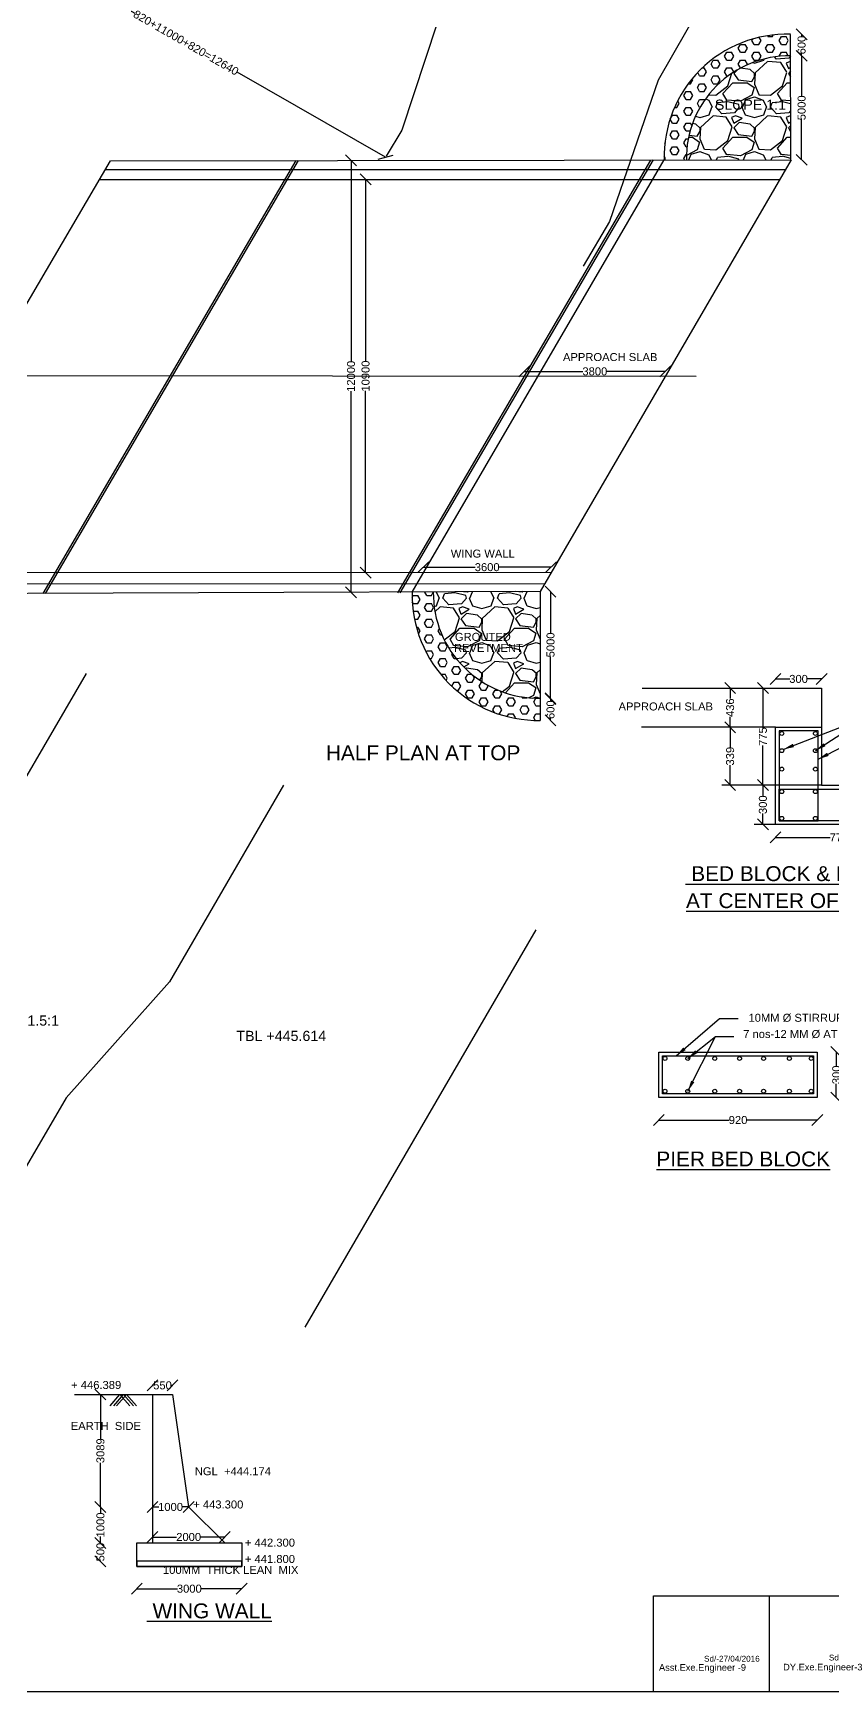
# Model space of a CAD drawing. Header units: millimetres. Extents: x 12638 to 21341, y 8244 to 15232.
# Drawn here: x 16168 to 18366, y 8244 to 12805 of the extents above; entities that cross this region are included whole.
import ezdxf

# ---------------------------------------------------------------- set-up
doc = ezdxf.new("R2010")
doc.units = ezdxf.units.MM
doc.header["$MEASUREMENT"] = 0
for name, color, linetype in [('DIMENSION', 2, 'Continuous'), ('DIMENSIONS', 7, 'Continuous'), ('DRAWING', 7, 'Continuous'), ('TEXT', 7, 'Continuous')]:
    doc.layers.add(name, color=color, linetype=linetype)
doc.styles.get("Standard").update_dxf_attribs({"font": 'arial.ttf', "height": 22})
doc.dimstyles.get("Standard").update_dxf_attribs({"dimtxt": 22, "dimasz": 30, "dimexe": 0.18, "dimexo": 0.0625, "dimgap": 0.09, "dimtad": 0, "dimdec": 0, "dimzin": 0, "dimdsep": 46, "dimtxsty": 'Standard', "dimblk": 'OBLIQUE', "dimcen": 0.09, "dimse1": 1, "dimse2": 1, "dimadec": 0, "dimazin": 0, "dimtfac": 1, "dimtdec": 0, "dimtofl": 0, "dimtmove": 0, "dimatfit": 3, "dimfxl": 1, "dimtolj": 1, "dimtzin": 0, "dimarcsym": 0})
pattern_1 = [(228.0128, (108, 150), (-1199.999735, -1350.000201), [20.1804, -1997.8632]), (184.9697, (94.5, 135), (1800.0001577, 149.998696), [34.6302, -3428.38875]), (132.5104, (60, 132), (1499.9986078, -1650.001301), [24.4182, -2417.4048]), (267.2737, (1.5, 94.5), (149.9994027, 3000.0000442), [31.5357, -3122.0337]), (292.8337, (0, 63), (-750.0014858, 1799.9994618), [30.92325, -3061.40595]), (357.2737, (12, 34.5), (-3000.0000442, 149.9994027), [31.5357, -3122.0337]), (37.6942, (43.5, 33), (-1950.0011018, -1499.9985608), [41.70435, -4128.72735]), (72.2553, (76.5, 58.5), (1050.0016144, 3299.9994347), [39.3732, -3897.94815]), (121.4296, (88.5, 96), (-1200.0012351, 1949.9992555), [31.6425, -3132.61095]), (175.2364, (72, 123), (1650.000142, -149.99873), [36.1248, -1770.11445]), (222.3974, (36, 126), (-1800.0011027, -1649.9988123), [46.7172, -4625.00625]), (138.8141, (150, 93), (-1050.000442, 899.999597), [15.94515, -1578.5766]), (171.4692, (138, 103.5), (1949.9997427, -300.0011865), [30.33555, -3003.22665]), (225, (108, 108), (-2e-14, -150.00005), [21.2131, -190.9188]), (203.1986, (97.5, 126), (749.99996, 300.000199), [11.4237, -1130.94225]), (291.8014, (87, 121.5), (-149.999987, 450.00004), [16.15545, -791.6193]), (30.9638, (93, 106.5), (449.999703, 300.000373), [26.23935, -848.40345]), (161.5651, (115.5, 120), (300.00007, -149.99976), [18.97365, -455.36805]), (16.3895, (0, 121.5), (1500.0003298, 449.9989065), [26.58, -2631.42675]), (70.3462, (25.5, 129), (-599.999287, -1650.0003203), [22.29915, -2207.6112]), (293.1986, (115.5, 150), (-300.000199, 749.99996), [22.84725, -1119.5187]), (343.6105, (124.5, 129), (-1500.0003298, 449.9989065), [26.58, -2631.42675]), (339.444, (0, 28.5), (-750.000277, 299.9994), [25.632, -1255.9686]), (294.7751, (24, 19.5), (-749.9988284, 1650.0005133), [21.4767, -2126.19645]), (66.8014, (117, 0), (300.000199, 749.99996), [22.84725, -1119.5187]), (17.354, (126, 21), (-1950.000303, -599.9991753), [25.14465, -2489.3136]), (69.444, (43.5, 0), (-299.9994, -750.000277), [12.816, -1268.7846]), (101.3099, (108, 0), (-149.999645, 600.000113), [7.6485, -757.20435]), (165.9638, (106.5, 7.5), (450.00008, -149.99971), [30.92325, -587.5425]), (186.009, (76.5, 15), (1499.9999626, 149.9998976), [28.6575, -2837.08845]), (303.6901, (93, 93), (-150.0002, 299.99993), [21.6333, -519.19935]), (353.1572, (105, 75), (2549.9999048, -300.0011997), [37.7691, -3739.13445]), (60.9454, (142.5, 70.5), (-600.000004, -1050.000058), [15.4434, -1528.9011]), (90, (150, 84), (-150, 150), [9, -141]), (120.2564, (73.5, 19.5), (599.999233, -1050.0003684), [20.8386, -2063.028]), (48.0128, (63, 37.5), (1199.999735, 1350.000201), [40.3608, -1977.6828]), (0, (90, 67.5), (150, 150), [39, -111]), (325.3048, (129, 67.5), (-1499.999139, 1050.0012914), [23.7171, -2347.9911]), (254.0546, (148.5, 54), (-149.999983, -600.000019), [21.8403, -1070.1762]), (207.646, (142.5, 33), (-2849.999371, -1500.001157), [35.55975, -3520.4211]), (175.4261, (111, 16.5), (-1950.0000837, 149.9992202), [37.61985, -3724.3611])]

# ---------------------------------------------------------------- blocks, each defined once
blk = doc.blocks.new('_Oblique')
at = {"color": 0, "linetype": 'ByBlock', "lineweight": -2}
blk.add_line((-0.5, -0.5), (0.5, 0.5), dxfattribs=at)
blk = doc.blocks.new('*D51')
at = {"layer": 'Defpoints', "color": 0}
for p in [(18249.9, 12801.4), (18249.2, 12742.2), (18280.4, 12742.2)]:
    blk.add_point(p, dxfattribs=at)
at = {"layer": 'DIMENSIONS', "color": 0, "lineweight": -2}
for p, q in [((18280.4, 12801.4), (18280.4, 12796.2)), ((18280.4, 12742.2), (18280.4, 12747.4))]:
    blk.add_line(p, q, dxfattribs=at)
at = {"layer": 'DIMENSIONS', "color": 0, "lineweight": -2, "xscale": 30, "yscale": 30, "zscale": 30}
for p, rotation in [((18280.4, 12801.4), 90), ((18280.4, 12742.2), 270)]:
    blk.add_blockref('_Oblique', p, dxfattribs=dict(at, rotation=rotation))
at = {"layer": 'DIMENSIONS', "color": 0, "insert": (18280.4, 12771.8), "char_height": 22, "attachment_point": 5, "rotation": 90}
blk.add_mtext('\\A1;600', dxfattribs=at)
blk = doc.blocks.new('*D52')
at = {"layer": 'Defpoints', "color": 0}
for p in [(18249.2, 12742.2), (18251.7, 12456.3), (18280.4, 12456.3)]:
    blk.add_point(p, dxfattribs=at)
at = {"layer": 'DIMENSIONS', "color": 0, "lineweight": -2}
for p, q in [((18280.4, 12742.2), (18280.4, 12632.2)), ((18280.4, 12456.3), (18280.4, 12566.4))]:
    blk.add_line(p, q, dxfattribs=at)
at = {"layer": 'DIMENSIONS', "color": 0, "lineweight": -2, "xscale": 30, "yscale": 30, "zscale": 30}
for p, rotation in [((18280.4, 12742.2), 90), ((18280.4, 12456.3), 270)]:
    blk.add_blockref('_Oblique', p, dxfattribs=dict(at, rotation=rotation))
at = {"layer": 'DIMENSIONS', "color": 0, "insert": (18280.4, 12599.3), "char_height": 22, "attachment_point": 5, "rotation": 90}
blk.add_mtext('\\A1;5000', dxfattribs=at)
blk = doc.blocks.new('*D53')
at = {"layer": 'Defpoints', "color": 0}
for p in [(17518, 11861.7), (17905.8, 11874.6), (17905.8, 11861.4)]:
    blk.add_point(p, dxfattribs=at)
at = {"layer": 'DIMENSIONS', "color": 0, "lineweight": -2}
for p, q in [((17518, 11874.6), (17679, 11874.6)), ((17905.8, 11874.6), (17744.8, 11874.6))]:
    blk.add_line(p, q, dxfattribs=at)
at = {"layer": 'DIMENSIONS', "color": 0, "lineweight": -2, "xscale": 30, "yscale": 30, "zscale": 30, "rotation": 180}
blk.add_blockref('_Oblique', (17518, 11874.6), dxfattribs=at)
at = {"layer": 'DIMENSIONS', "color": 0, "lineweight": -2, "xscale": 30, "yscale": 30, "zscale": 30}
blk.add_blockref('_Oblique', (17905.8, 11874.6), dxfattribs=at)
at = {"layer": 'DIMENSIONS', "color": 0, "insert": (17711.9, 11874.6), "char_height": 22, "attachment_point": 5}
blk.add_mtext('\\A1;3800', dxfattribs=at)
blk = doc.blocks.new('*D54')
at = {"layer": 'Defpoints', "color": 0}
for p in [(17043.1, 12454.8), (17041.7, 11267.4), (17047.4, 11267.4)]:
    blk.add_point(p, dxfattribs=at)
at = {"layer": 'DIMENSIONS', "color": 0, "lineweight": -2}
for p, q in [((17041.7, 12454.8), (17041.7, 11901.5)), ((17041.7, 11267.4), (17041.7, 11820.7))]:
    blk.add_line(p, q, dxfattribs=at)
at = {"layer": 'DIMENSIONS', "color": 0, "lineweight": -2, "xscale": 30, "yscale": 30, "zscale": 30}
for p, rotation in [((17041.7, 12454.8), 90), ((17041.7, 11267.4), 270)]:
    blk.add_blockref('_Oblique', p, dxfattribs=dict(at, rotation=rotation))
at = {"layer": 'DIMENSIONS', "color": 0, "insert": (17041.7, 11861.1), "char_height": 22, "attachment_point": 5, "rotation": 90}
blk.add_mtext('\\A1;12000', dxfattribs=at)
blk = doc.blocks.new('*D55')
at = {"layer": 'Defpoints', "color": 0}
for p in [(17081.7, 12402.6), (17087.5, 12402.6), (17087.6, 11321.1)]:
    blk.add_point(p, dxfattribs=at)
at = {"layer": 'DIMENSIONS', "color": 0, "lineweight": -2}
for p, q in [((17081.7, 12402.6), (17081.7, 11902.2)), ((17081.7, 11321.1), (17081.7, 11821.4))]:
    blk.add_line(p, q, dxfattribs=at)
at = {"layer": 'DIMENSIONS', "color": 0, "lineweight": -2, "xscale": 30, "yscale": 30, "zscale": 30}
for p, rotation in [((17081.7, 12402.6), 90), ((17081.7, 11321.1), 270)]:
    blk.add_blockref('_Oblique', p, dxfattribs=dict(at, rotation=rotation))
at = {"layer": 'DIMENSIONS', "color": 0, "insert": (17081.7, 11861.8), "char_height": 22, "attachment_point": 5, "rotation": 90}
blk.add_mtext('\\A1;10900', dxfattribs=at)
blk = doc.blocks.new('*D56')
at = {"layer": 'Defpoints', "color": 0}
for p in [(17240.4, 11320.9), (17591.5, 11336.3), (17591.5, 11320.6)]:
    blk.add_point(p, dxfattribs=at)
at = {"layer": 'DIMENSIONS', "color": 0, "lineweight": -2}
for p, q in [((17240.4, 11336.3), (17383, 11336.3)), ((17591.5, 11336.3), (17448.8, 11336.3))]:
    blk.add_line(p, q, dxfattribs=at)
at = {"layer": 'DIMENSIONS', "color": 0, "lineweight": -2, "xscale": 30, "yscale": 30, "zscale": 30, "rotation": 180}
blk.add_blockref('_Oblique', (17240.4, 11336.3), dxfattribs=at)
at = {"layer": 'DIMENSIONS', "color": 0, "lineweight": -2, "xscale": 30, "yscale": 30, "zscale": 30}
blk.add_blockref('_Oblique', (17591.5, 11336.3), dxfattribs=at)
at = {"layer": 'DIMENSIONS', "color": 0, "insert": (17415.9, 11336.3), "char_height": 22, "attachment_point": 5}
blk.add_mtext('\\A1;3600', dxfattribs=at)
blk = doc.blocks.new('*D57')
at = {"layer": 'Defpoints', "color": 0}
for p in [(17561.6, 11269.3), (17561.6, 10976), (17590.1, 10976)]:
    blk.add_point(p, dxfattribs=at)
at = {"layer": 'DIMENSIONS', "color": 0, "lineweight": -2}
for p, q in [((17590.1, 11269.3), (17590.1, 11155.5)), ((17590.1, 10976), (17590.1, 11089.7))]:
    blk.add_line(p, q, dxfattribs=at)
at = {"layer": 'DIMENSIONS', "color": 0, "lineweight": -2, "xscale": 30, "yscale": 30, "zscale": 30}
for p, rotation in [((17590.1, 11269.3), 90), ((17590.1, 10976), 270)]:
    blk.add_blockref('_Oblique', p, dxfattribs=dict(at, rotation=rotation))
at = {"layer": 'DIMENSIONS', "color": 0, "insert": (17590.1, 11122.6), "char_height": 22, "attachment_point": 5, "rotation": 90}
blk.add_mtext('\\A1;5000', dxfattribs=at)
blk = doc.blocks.new('*D58')
at = {"layer": 'Defpoints', "color": 0}
for p in [(17561.6, 10973.9), (17561.6, 10915.1), (17590.1, 10915.1)]:
    blk.add_point(p, dxfattribs=at)
at = {"layer": 'DIMENSIONS', "color": 0, "lineweight": -2}
for p, q in [((17590.1, 10973.9), (17590.1, 10968.9)), ((17590.1, 10915.1), (17590.1, 10920.1))]:
    blk.add_line(p, q, dxfattribs=at)
at = {"layer": 'DIMENSIONS', "color": 0, "lineweight": -2, "xscale": 30, "yscale": 30, "zscale": 30}
for p, rotation in [((17590.1, 10973.9), 90), ((17590.1, 10915.1), 270)]:
    blk.add_blockref('_Oblique', p, dxfattribs=dict(at, rotation=rotation))
at = {"layer": 'DIMENSIONS', "color": 0, "insert": (17590.1, 10944.5), "char_height": 22, "attachment_point": 5, "rotation": 90}
blk.add_mtext('\\A1;600', dxfattribs=at)
blk = doc.blocks.new('*D59')
at = {"layer": 'Defpoints', "color": 0}
for p in [(18335.4, 11029), (18208.4, 10896.1), (18335.4, 10896.1)]:
    blk.add_point(p, dxfattribs=at)
at = {"layer": 'DIMENSIONS', "color": 0, "lineweight": -2}
for p, q in [((18208.4, 11029), (18247.5, 11029)), ((18335.4, 11029), (18296.2, 11029))]:
    blk.add_line(p, q, dxfattribs=at)
at = {"layer": 'DIMENSIONS', "color": 0, "lineweight": -2, "xscale": 30, "yscale": 30, "zscale": 30, "rotation": 180}
blk.add_blockref('_Oblique', (18208.4, 11029), dxfattribs=at)
at = {"layer": 'DIMENSIONS', "color": 0, "lineweight": -2, "xscale": 30, "yscale": 30, "zscale": 30}
blk.add_blockref('_Oblique', (18335.4, 11029), dxfattribs=at)
at = {"layer": 'DIMENSIONS', "color": 0, "insert": (18271.9, 11029), "char_height": 22, "attachment_point": 5}
blk.add_mtext('\\A1;300', dxfattribs=at)
blk = doc.blocks.new('*D60')
at = {"layer": 'Defpoints', "color": 0}
for p in [(18088.6, 11004), (18083.8, 10896.1), (18088.6, 10896.1)]:
    blk.add_point(p, dxfattribs=at)
at = {"layer": 'DIMENSIONS', "color": 0, "lineweight": -2}
for p, q in [((18083.8, 11004), (18083.8, 10974.9)), ((18083.8, 10896.1), (18083.8, 10925.2))]:
    blk.add_line(p, q, dxfattribs=at)
at = {"layer": 'DIMENSIONS', "color": 0, "lineweight": -2, "xscale": 30, "yscale": 30, "zscale": 30}
for p, rotation in [((18083.8, 11004), 90), ((18083.8, 10896.1), 270)]:
    blk.add_blockref('_Oblique', p, dxfattribs=dict(at, rotation=rotation))
at = {"layer": 'DIMENSIONS', "color": 0, "insert": (18083.8, 10950), "char_height": 22, "attachment_point": 5, "rotation": 90}
blk.add_mtext('\\A1;436', dxfattribs=at)
blk = doc.blocks.new('*D61')
at = {"layer": 'Defpoints', "color": 0}
for p in [(18167.2, 11004), (18167.2, 10737.3), (18173.9, 10737.3)]:
    blk.add_point(p, dxfattribs=at)
at = {"layer": 'DIMENSIONS', "color": 0, "lineweight": -2}
for p, q in [((18173.9, 11004), (18173.9, 10895)), ((18173.9, 10737.3), (18173.9, 10846.3))]:
    blk.add_line(p, q, dxfattribs=at)
at = {"layer": 'DIMENSIONS', "color": 0, "lineweight": -2, "xscale": 30, "yscale": 30, "zscale": 30}
for p, rotation in [((18173.9, 11004), 90), ((18173.9, 10737.3), 270)]:
    blk.add_blockref('_Oblique', p, dxfattribs=dict(at, rotation=rotation))
at = {"layer": 'DIMENSIONS', "color": 0, "insert": (18173.9, 10870.6), "char_height": 22, "attachment_point": 5, "rotation": 90}
blk.add_mtext('\\A1;775', dxfattribs=at)
blk = doc.blocks.new('*D62')
at = {"layer": 'Defpoints', "color": 0}
for p in [(18083.8, 10896.1), (18083.8, 10737.3), (18083.8, 10737.3)]:
    blk.add_point(p, dxfattribs=at)
at = {"layer": 'DIMENSIONS', "color": 0, "lineweight": -2}
for p, q in [((18083.8, 10896.1), (18083.8, 10841.1)), ((18083.8, 10737.3), (18083.8, 10792.3))]:
    blk.add_line(p, q, dxfattribs=at)
at = {"layer": 'DIMENSIONS', "color": 0, "lineweight": -2, "xscale": 30, "yscale": 30, "zscale": 30}
for p, rotation in [((18083.8, 10896.1), 90), ((18083.8, 10737.3), 270)]:
    blk.add_blockref('_Oblique', p, dxfattribs=dict(at, rotation=rotation))
at = {"layer": 'DIMENSIONS', "color": 0, "insert": (18083.8, 10816.7), "char_height": 22, "attachment_point": 5, "rotation": 90}
blk.add_mtext('\\A1;339', dxfattribs=at)
blk = doc.blocks.new('*D63')
at = {"layer": 'Defpoints', "color": 0}
for p in [(18173.9, 10737.3), (18173.9, 10629.3), (18173.9, 10629.3)]:
    blk.add_point(p, dxfattribs=at)
at = {"layer": 'DIMENSIONS', "color": 0, "lineweight": -2}
for p, q in [((18173.9, 10737.3), (18173.9, 10707.7)), ((18173.9, 10629.3), (18173.9, 10659))]:
    blk.add_line(p, q, dxfattribs=at)
at = {"layer": 'DIMENSIONS', "color": 0, "lineweight": -2, "xscale": 30, "yscale": 30, "zscale": 30}
for p, rotation in [((18173.9, 10737.3), 90), ((18173.9, 10629.3), 270)]:
    blk.add_blockref('_Oblique', p, dxfattribs=dict(at, rotation=rotation))
at = {"layer": 'DIMENSIONS', "color": 0, "insert": (18173.9, 10683.3), "char_height": 22, "attachment_point": 5, "rotation": 90}
blk.add_mtext('\\A1;300', dxfattribs=at)
blk = doc.blocks.new('*D64')
at = {"layer": 'Defpoints', "color": 0}
for p in [(18208.4, 10629.3), (18557.9, 10629.3), (18557.9, 10593.4)]:
    blk.add_point(p, dxfattribs=at)
at = {"layer": 'DIMENSIONS', "color": 0, "lineweight": -2}
for p, q in [((18208.4, 10593.4), (18358.9, 10593.4)), ((18557.9, 10593.4), (18407.4, 10593.4))]:
    blk.add_line(p, q, dxfattribs=at)
at = {"layer": 'DIMENSIONS', "color": 0, "lineweight": -2, "xscale": 30, "yscale": 30, "zscale": 30, "rotation": 180}
blk.add_blockref('_Oblique', (18208.4, 10593.4), dxfattribs=at)
at = {"layer": 'DIMENSIONS', "color": 0, "lineweight": -2, "xscale": 30, "yscale": 30, "zscale": 30}
blk.add_blockref('_Oblique', (18557.9, 10593.4), dxfattribs=at)
at = {"layer": 'DIMENSIONS', "color": 0, "insert": (18383.1, 10593.4), "char_height": 22, "attachment_point": 5}
blk.add_mtext('\\A1;770', dxfattribs=at)
blk = doc.blocks.new('*D65')
at = {"layer": 'Defpoints', "color": 0}
for p in [(17887.7, 9878.1), (18323.5, 9878.1), (18323.5, 9816.2)]:
    blk.add_point(p, dxfattribs=at)
at = {"layer": 'DIMENSIONS', "color": 0, "lineweight": -2}
for p, q in [((17887.7, 9816.2), (18081.2, 9816.2)), ((18323.5, 9816.2), (18129.9, 9816.2))]:
    blk.add_line(p, q, dxfattribs=at)
at = {"layer": 'DIMENSIONS', "color": 0, "lineweight": -2, "xscale": 30, "yscale": 30, "zscale": 30, "rotation": 180}
blk.add_blockref('_Oblique', (17887.7, 9816.2), dxfattribs=at)
at = {"layer": 'DIMENSIONS', "color": 0, "lineweight": -2, "xscale": 30, "yscale": 30, "zscale": 30}
blk.add_blockref('_Oblique', (18323.5, 9816.2), dxfattribs=at)
at = {"layer": 'DIMENSIONS', "color": 0, "insert": (18105.6, 9816.2), "char_height": 22, "attachment_point": 5}
blk.add_mtext('\\A1;920', dxfattribs=at)
blk = doc.blocks.new('*D66')
at = {"layer": 'Defpoints', "color": 0}
for p in [(18323.5, 10003.1), (18323.5, 9878.1), (18375.7, 9878.1)]:
    blk.add_point(p, dxfattribs=at)
at = {"layer": 'DIMENSIONS', "color": 0, "lineweight": -2}
for p, q in [((18375.7, 10003.1), (18375.7, 9964.9)), ((18375.7, 9878.1), (18375.7, 9916.2))]:
    blk.add_line(p, q, dxfattribs=at)
at = {"layer": 'DIMENSIONS', "color": 0, "lineweight": -2, "xscale": 30, "yscale": 30, "zscale": 30}
for p, rotation in [((18375.7, 10003.1), 90), ((18375.7, 9878.1), 270)]:
    blk.add_blockref('_Oblique', p, dxfattribs=dict(at, rotation=rotation))
at = {"layer": 'DIMENSIONS', "color": 0, "insert": (18375.7, 9940.6), "char_height": 22, "attachment_point": 5, "rotation": 90}
blk.add_mtext('\\A1;300', dxfattribs=at)
blk = doc.blocks.new('*D88')
at = {"layer": 'Defpoints', "color": 0}
for p in [(16041.1, 13096.4), (17136.8, 12463.4), (17138.6, 12466.5)]:
    blk.add_point(p, dxfattribs=at)
at = {"layer": 'DIMENSIONS', "color": 0, "lineweight": -2}
for p, q in [((16039.4, 13093.3), (16447.3, 12859.2)), ((17136.8, 12463.4), (16728.9, 12697.5))]:
    blk.add_line(p, q, dxfattribs=at)
at = {"layer": 'DIMENSIONS', "color": 0, "lineweight": -2, "xscale": 30, "yscale": 30, "zscale": 30}
for p, rotation in [((16039.4, 13093.3), 150.1457089118016), ((17136.8, 12463.4), 330.1457089118016)]:
    blk.add_blockref('_Oblique', p, dxfattribs=dict(at, rotation=rotation))
at = {"layer": 'DIMENSIONS', "color": 0, "insert": (16588.1, 12778.3), "char_height": 22, "attachment_point": 5, "rotation": 330.1457}
blk.add_mtext('\\A1;820+11000+820=12640', dxfattribs=at)
blk = doc.blocks.new('*D113')
at = {"layer": 'Defpoints', "color": 0}
for p in [(16550.9, 9086.7), (16495.9, 9061.7), (16550.9, 9061.7)]:
    blk.add_point(p, dxfattribs=at)
at = {"layer": 'DIMENSIONS', "color": 0, "lineweight": -2}
for p, q in [((16495.9, 9086.7), (16499.1, 9086.7)), ((16550.9, 9086.7), (16547.8, 9086.7))]:
    blk.add_line(p, q, dxfattribs=at)
at = {"layer": 'DIMENSIONS', "color": 0, "lineweight": -2, "xscale": 30, "yscale": 30, "zscale": 30, "rotation": 180}
blk.add_blockref('_Oblique', (16495.9, 9086.7), dxfattribs=at)
at = {"layer": 'DIMENSIONS', "color": 0, "lineweight": -2, "xscale": 30, "yscale": 30, "zscale": 30}
blk.add_blockref('_Oblique', (16550.9, 9086.7), dxfattribs=at)
at = {"layer": 'DIMENSIONS', "color": 0, "insert": (16523.4, 9086.7), "char_height": 22, "attachment_point": 5}
blk.add_mtext('\\A1;550', dxfattribs=at)
blk = doc.blocks.new('*D114')
at = {"layer": 'Defpoints', "color": 0}
for p in [(16550.9, 9061.7), (16352.8, 8752.4), (16595.1, 8752.4)]:
    blk.add_point(p, dxfattribs=at)
at = {"layer": 'DIMENSIONS', "color": 0, "lineweight": -2}
for p, q in [((16352.8, 9061.7), (16352.8, 8940)), ((16352.8, 8752.4), (16352.8, 8874.1))]:
    blk.add_line(p, q, dxfattribs=at)
at = {"layer": 'DIMENSIONS', "color": 0, "lineweight": -2, "xscale": 30, "yscale": 30, "zscale": 30}
for p, rotation in [((16352.8, 9061.7), 90), ((16352.8, 8752.4), 270)]:
    blk.add_blockref('_Oblique', p, dxfattribs=dict(at, rotation=rotation))
at = {"layer": 'DIMENSIONS', "color": 0, "insert": (16352.8, 8907.1), "char_height": 22, "attachment_point": 5, "rotation": 90}
blk.add_mtext('\\A1;3089', dxfattribs=at)
blk = doc.blocks.new('*D115')
at = {"layer": 'Defpoints', "color": 0}
for p in [(16352.8, 8752.4), (16352.8, 8653.7), (16452.9, 8653.7)]:
    blk.add_point(p, dxfattribs=at)
at = {"layer": 'DIMENSIONS', "color": 0, "lineweight": -2}
for p, q in [((16352.8, 8752.4), (16352.8, 8734.9)), ((16352.8, 8653.7), (16352.8, 8671.2))]:
    blk.add_line(p, q, dxfattribs=at)
at = {"layer": 'DIMENSIONS', "color": 0, "lineweight": -2, "xscale": 30, "yscale": 30, "zscale": 30}
for p, rotation in [((16352.8, 8752.4), 90), ((16352.8, 8653.7), 270)]:
    blk.add_blockref('_Oblique', p, dxfattribs=dict(at, rotation=rotation))
at = {"layer": 'DIMENSIONS', "color": 0, "insert": (16352.8, 8703), "char_height": 22, "attachment_point": 5, "rotation": 90}
blk.add_mtext('\\A1;1000', dxfattribs=at)
blk = doc.blocks.new('*D116')
at = {"layer": 'Defpoints', "color": 0}
for p in [(16452.9, 8653.7), (16352.8, 8603.2), (16452.9, 8603.2)]:
    blk.add_point(p, dxfattribs=at)
at = {"layer": 'DIMENSIONS', "color": 0, "lineweight": -2}
for p, q in [((16352.8, 8653.7), (16352.8, 8652.8)), ((16352.8, 8603.2), (16352.8, 8604.1))]:
    blk.add_line(p, q, dxfattribs=at)
at = {"layer": 'DIMENSIONS', "color": 0, "lineweight": -2, "xscale": 30, "yscale": 30, "zscale": 30}
for p, rotation in [((16352.8, 8653.7), 90), ((16352.8, 8603.2), 270)]:
    blk.add_blockref('_Oblique', p, dxfattribs=dict(at, rotation=rotation))
at = {"layer": 'DIMENSIONS', "color": 0, "insert": (16352.8, 8628.4), "char_height": 22, "attachment_point": 5, "rotation": 90}
blk.add_mtext('\\A1;500', dxfattribs=at)
blk = doc.blocks.new('*D117')
at = {"layer": 'Defpoints', "color": 0}
for p in [(16495.9, 8751.2), (16595.1, 8752.4), (16595.1, 8752.4)]:
    blk.add_point(p, dxfattribs=at)
at = {"layer": 'DIMENSIONS', "color": 0, "lineweight": -2}
for p, q in [((16495.9, 8752.4), (16513.7, 8752.4)), ((16595.1, 8752.4), (16577.4, 8752.4))]:
    blk.add_line(p, q, dxfattribs=at)
at = {"layer": 'DIMENSIONS', "color": 0, "lineweight": -2, "xscale": 30, "yscale": 30, "zscale": 30, "rotation": 180}
blk.add_blockref('_Oblique', (16495.9, 8752.4), dxfattribs=at)
at = {"layer": 'DIMENSIONS', "color": 0, "lineweight": -2, "xscale": 30, "yscale": 30, "zscale": 30}
blk.add_blockref('_Oblique', (16595.1, 8752.4), dxfattribs=at)
at = {"layer": 'DIMENSIONS', "color": 0, "insert": (16545.5, 8752.4), "char_height": 22, "attachment_point": 5}
blk.add_mtext('\\A1;1000', dxfattribs=at)
blk = doc.blocks.new('*D118')
at = {"layer": 'Defpoints', "color": 0}
for p in [(16694.7, 8669.8), (16495.9, 8653.7), (16694.7, 8653.6)]:
    blk.add_point(p, dxfattribs=at)
at = {"layer": 'DIMENSIONS', "color": 0, "lineweight": -2}
for p, q in [((16495.9, 8669.8), (16562.3, 8669.8)), ((16694.7, 8669.8), (16628.4, 8669.8))]:
    blk.add_line(p, q, dxfattribs=at)
at = {"layer": 'DIMENSIONS', "color": 0, "lineweight": -2, "xscale": 30, "yscale": 30, "zscale": 30, "rotation": 180}
blk.add_blockref('_Oblique', (16495.9, 8669.8), dxfattribs=at)
at = {"layer": 'DIMENSIONS', "color": 0, "lineweight": -2, "xscale": 30, "yscale": 30, "zscale": 30}
blk.add_blockref('_Oblique', (16694.7, 8669.8), dxfattribs=at)
at = {"layer": 'DIMENSIONS', "color": 0, "insert": (16595.3, 8669.8), "char_height": 22, "attachment_point": 5}
blk.add_mtext('\\A1;2000', dxfattribs=at)
blk = doc.blocks.new('*D119')
at = {"layer": 'Defpoints', "color": 0}
for p in [(16452.9, 8589), (16741.3, 8589), (16741.3, 8527.7)]:
    blk.add_point(p, dxfattribs=at)
at = {"layer": 'DIMENSIONS', "color": 0, "lineweight": -2}
for p, q in [((16452.9, 8527.7), (16564.2, 8527.7)), ((16741.3, 8527.7), (16630, 8527.7))]:
    blk.add_line(p, q, dxfattribs=at)
at = {"layer": 'DIMENSIONS', "color": 0, "lineweight": -2, "xscale": 30, "yscale": 30, "zscale": 30, "rotation": 180}
blk.add_blockref('_Oblique', (16452.9, 8527.7), dxfattribs=at)
at = {"layer": 'DIMENSIONS', "color": 0, "lineweight": -2, "xscale": 30, "yscale": 30, "zscale": 30}
blk.add_blockref('_Oblique', (16741.3, 8527.7), dxfattribs=at)
at = {"layer": 'DIMENSIONS', "color": 0, "insert": (16597.1, 8527.7), "char_height": 22, "attachment_point": 5}
blk.add_mtext('\\A1;3000', dxfattribs=at)

msp = doc.modelspace()

# ---------------------------------------------------------------- hatches: boundary and pattern name
at = {"layer": 'DRAWING'}
h = msp.add_hatch(dxfattribs=at)
h.set_pattern_fill('HEX', color=0, scale=100, style=0)
h.paths.add_polyline_path([(18249.9, 12742.2), (18249.9, 12801.4, 0.432492), (17902.9, 12455.9), (17963.6, 12456, -0.422628)])
h = msp.add_hatch(dxfattribs=at)
h.set_pattern_fill('GRAVEL', color=0, scale=150, style=0)
h.set_pattern_definition(pattern_1)
h.paths.add_polyline_path([(18249.9, 12742.2, 0.422628), (17963.6, 12456), (18250.3, 12456.3)])
h = msp.add_hatch(dxfattribs=at)
h.set_pattern_fill('HEX', color=0, scale=100, style=0)
h.paths.add_polyline_path([(17267.7, 11268.2), (17209.5, 11268, 0.424145), (17561.6, 10915.1), (17561.6, 10976, -0.420878)])
h = msp.add_hatch(dxfattribs=at)
h.set_pattern_fill('GRAVEL', color=0, scale=150, style=0)
h.set_pattern_definition(pattern_1)
h.paths.add_polyline_path([(17561.6, 11269.3), (17267.7, 11268.2, 0.420878), (17561.6, 10976)])

# ---------------------------------------------------------------- linework, layer by layer
at = {"layer": 'DIMENSIONS', "color": 0}
for points in [[(21340.7, 8244.2), (12637.6, 8244.2), (12637.6, 15232.4), (21340.7, 15232.4)], [(17873, 8507.7), (19638.3, 8507.7), (19638.3, 8244.2), (17873, 8244.2)]]:
    msp.add_lwpolyline(points, close=True, dxfattribs=at)
msp.add_lwpolyline([(18191.2, 8507.7), (18191.2, 8244.2)], dxfattribs=at)
at = {"layer": 'DRAWING', "color": 0}
for points in [[(17698.1, 13597.6), (17310.8, 12930.6), (17181.5, 12538), (17138.6, 12466.5)], [(18208.3, 13239.3), (17885.9, 12675.7), (17751.8, 12286.8), (17679.7, 12163.8)], [(18250.3, 12456.3), (18249.9, 12801.4)], [(16380.8, 12454), (18251.7, 12456.3), (17561.6, 11269.3), (15682, 11262.4), (16380.8, 12454)], [(16890, 12454.6), (16194, 11264.3)], [(16896.6, 12454.7), (16200.6, 11264.3)], [(17865.3, 12455.8), (17169.4, 11265.5)], [(17872, 12455.9), (17176, 11265.5)], [(17209.5, 11268), (17902.9, 12455.9)], [(16366.6, 12429.8), (18236.4, 12429.9)], [(16350.6, 12402.5), (18220.5, 12402.7)], [(13990, 11865), (17990.1, 11861.3)], [(17591.5, 11320.6), (15717.1, 11322.2)], [(15698.6, 11290.7), (17574.7, 11291.7)], [(16313.9, 11044.4), (16025.4, 10550.8), (15748.9, 10234.9), (15451.6, 9730.5)], [(17841.9, 11004), (18335.4, 11004), (18335.4, 10737.3), (18557.9, 10737.3), (18557.9, 10629.3), (18149.7, 10629.3)], [(18208.4, 10896.1), (17840.6, 10896.1)], [(18208.4, 10629.3), (18208.4, 10896.1), (18335.4, 10896.1)], [(16855.7, 10736.8), (16543, 10196.7), (16258.8, 9877.8), (16064.5, 9545.3)], [(18335.4, 10737.3), (18061.1, 10737.3)], [(17549.3, 10339), (16915.1, 9247.1)], [(16281.6, 9061.7), (16550.9, 9061.7), (16595.1, 8752.4), (16694.7, 8653.6)], [(16379.3, 9030.4), (16406.3, 9061.7), (16433.7, 9030.6)], [(16389.2, 9030.4), (16416.2, 9061.7), (16443.6, 9030.6)], [(16397.2, 9030.4), (16424.2, 9061.7), (16451.6, 9030.6)], [(16495.9, 9061.7), (16495.9, 8653.7)]]:
    msp.add_lwpolyline(points, dxfattribs=at)
msp.add_lwpolyline([(17561.6, 11269.3), (17561.6, 10915.1, -1)], format="xyb", dxfattribs=at)
for points in [[(18218.8, 10639), (18325.5, 10639), (18325.5, 10886.6), (18218.8, 10886.6)], [(18546.7, 10639), (18218.8, 10639), (18218.8, 10726.3), (18546.7, 10726.3)], [(17887.7, 10003.1), (18323.5, 10003.1), (18323.5, 9878.1), (17887.7, 9878.1)], [(17898.1, 9992.6), (18313, 9992.6), (18313, 9888.5), (17898.1, 9888.5)], [(16741.3, 8589), (16452.9, 8589), (16452.9, 8653.7), (16741.3, 8653.7)], [(16452.9, 8589), (16741.3, 8589), (16741.3, 8603.2), (16452.9, 8603.2)]]:
    msp.add_lwpolyline(points, close=True, dxfattribs=at)
for centre in [(18225.7, 10879.2), (18318.2, 10879.2), (18225.7, 10831.9), (18318.2, 10831.9), (18225.7, 10781.2), (18318.2, 10781.2), (18225.7, 10719.3), (18318.2, 10719.3), (18225.7, 10645.7), (18318.2, 10645.7), (17904.8, 9985.6), (17967.4, 9985.6), (18041.6, 9985.6), (18109.7, 9985.5), (18175.8, 9985.6), (18246.7, 9985.6), (18306.7, 9985.6), (17904.8, 9895.4), (17967.4, 9895.4), (18041.6, 9895.4), (18109.7, 9895.4), (18175.8, 9895.4), (18246.7, 9895.4), (18306.7, 9895.4)]:
    msp.add_circle(centre, 5.41, dxfattribs=at)
for centre, radius, start, end in [((18238.7, 12465.6), 336, 88.1011, 181.6536), ((18245.8, 12459.9), 282.3, 89.1695, 180.8107), ((17556.1, 11261.7), 346.7, 178.9705, 270.9065), ((17557.5, 11265.7), 289.8, 179.5148, 270.8154)]:
    msp.add_arc(centre, radius, start, end, dxfattribs=at)

# ---------------------------------------------------------------- texts
at = {"layer": 'DIMENSION', "color": 0, "char_height": 18.236, "attachment_point": 1}
for s, insert, width in [('Asst.Exe.Engineer -9', (17888.2, 8320.3), 238.373), ('\\pi105.82;DY.Exe.Engineer-3', (18123.7, 8321.3), 426.599)]:
    msp.add_mtext(s, dxfattribs=dict(at, insert=insert, width=width))
at = {"layer": 'DIMENSIONS', "color": 0}
for s, p in [('Sd/-29/04/2016', (18355.4, 8330.4)), ('Sd/-27/04/2016', (18012.2, 8327.2))]:
    msp.add_text(s, height=16, dxfattribs=at).set_placement(p)
at = {"layer": 'TEXT', "color": 0}
for s, height, p in [('SLOPE 1:1', 28, (18041.8, 12594)), ('APPROACH SLAB', 22, (17624.3, 11903.1)), ('WING WALL', 22, (17315.9, 11362.7)), ('GROUTED', 22, (17327.2, 11133.8)), ('REVETMENT', 22, (17324.5, 11103.5)), ('APPROACH SLAB ', 22, (17777.1, 10942.4)), ('HALF PLAN AT TOP', 41, (16972.5, 10805.5)), ('%%U BED BLOCK & BACKING WALL', 41, (17961, 10473.3)), ('%%UAT CENTER OF ABUTMENT', 41, (17962.5, 10399)), ('SIDE SLOPE 1.5:1', 28, (15908.5, 10075.9)), ('10MM Ø STIRRUPS @  120MM  C/C', 22, (18134.3, 10086.5)), ('TBL +445.614', 28, (16726.5, 10033.6)), ('7 nos-12 MM Ø AT  TOP &   AT BOTTOM', 22, (18119.7, 10041.8)), ('%%UPIER BED BLOCK', 41, (17881, 9688.7)), ('+ 446.389', 22, (16272.3, 9076.9)), ('EARTH  SIDE', 22, (16271.2, 8964.3)), ('NGL  +444.174', 22, (16612.2, 8839.6)), ('+ 443.300', 22, (16608, 8748.3)), ('+ 442.300', 22, (16750, 8643.4)), ('+ 441.800', 22, (16750, 8598.5)), ('100MM  THICK LEAN  MIX', 22, (16524.7, 8568.4)), ('%%U WING WALL', 41, (16480.2, 8446.3))]:
    msp.add_text(s, height=height, dxfattribs=at).set_placement(p)

# ---------------------------------------------------------------- dimensions: what is measured, and where the dimension line sits
at = {"layer": 'DIMENSIONS', "color": 0}
dim = msp.add_aligned_dim(p1=(16041.1, 13096.4), p2=(17138.6, 12466.5), distance=-3.6, text='820+11000+820=12640', dimstyle='Standard', dxfattribs=at)
dim.commit()
dim.dimension.update_dxf_attribs({"geometry": '*D88', "text_midpoint": (16588.1, 12778.3)})
for base, p1, p2, text, picture, middle in [((18280.4, 12742.2), (18249.9, 12801.4), (18249.2, 12742.2), '600', '*D51', (18280.4, 12771.8)), ((18280.4, 12456.3), (18249.2, 12742.2), (18251.7, 12456.3), '5000', '*D52', (18280.4, 12599.3)), ((17041.7, 11267.4), (17043.1, 12454.8), (17047.4, 11267.4), '12000', '*D54', (17041.7, 11861.1)), ((17081.7, 12402.6), (17087.6, 11321.1), (17087.5, 12402.6), '10900', '*D55', (17081.7, 11861.8)), ((17590.1, 10976), (17561.6, 11269.3), (17561.6, 10976), '5000', '*D57', (17590.1, 11122.6)), ((18083.8, 10896.1), (18088.6, 11004), (18088.6, 10896.1), '436', '*D60', (18083.8, 10950)), ((18173.9, 10737.3), (18167.2, 11004), (18167.2, 10737.3), '775', '*D61', (18173.9, 10870.6)), ((17590.1, 10915.1), (17561.6, 10973.9), (17561.6, 10915.1), '600', '*D58', (17590.1, 10944.5)), ((18083.8, 10737.3), (18083.8, 10896.1), (18083.8, 10737.3), '339', '*D62', (18083.8, 10816.7)), ((18173.9, 10629.3), (18173.9, 10737.3), (18173.9, 10629.3), '300', '*D63', (18173.9, 10683.3)), ((18375.7, 9878.1), (18323.5, 10003.1), (18323.5, 9878.1), '300', '*D66', (18375.7, 9940.6)), ((16352.8, 8752.4), (16550.9, 9061.7), (16595.1, 8752.4), '3089', '*D114', (16352.8, 8907.1)), ((16352.8, 8653.7), (16352.8, 8752.4), (16452.9, 8653.7), '1000', '*D115', (16352.8, 8703)), ((16352.8, 8603.2), (16452.9, 8653.7), (16452.9, 8603.2), '500', '*D116', (16352.8, 8628.4))]:
    dim = msp.add_linear_dim(base=base, p1=p1, p2=p2, angle=90, text=text, dimstyle='Standard', dxfattribs=at)
    dim.commit()
    dim.dimension.update_dxf_attribs({"geometry": picture, "text_midpoint": middle})
for base, p1, p2, text, picture, middle in [((17905.8, 11874.6), (17518, 11861.7), (17905.8, 11861.4), '3800', '*D53', (17711.9, 11874.6)), ((17591.5, 11336.3), (17240.4, 11320.9), (17591.5, 11320.6), '3600', '*D56', (17415.9, 11336.3)), ((18335.4, 11029), (18208.4, 10896.1), (18335.4, 10896.1), '300', '*D59', (18271.9, 11029)), ((18557.9, 10593.4), (18208.4, 10629.3), (18557.9, 10629.3), '770', '*D64', (18383.1, 10593.4)), ((18323.5, 9816.2), (17887.7, 9878.1), (18323.5, 9878.1), '920', '*D65', (18105.6, 9816.2)), ((16550.9, 9086.7), (16495.9, 9061.7), (16550.9, 9061.7), '550', '*D113', (16523.4, 9086.7)), ((16595.1, 8752.4), (16495.9, 8751.2), (16595.1, 8752.4), '1000', '*D117', (16545.5, 8752.4)), ((16694.7, 8669.8), (16495.9, 8653.7), (16694.7, 8653.6), '2000', '*D118', (16595.3, 8669.8)), ((16741.3, 8527.7), (16452.9, 8589), (16741.3, 8589), '3000', '*D119', (16597.1, 8527.7))]:
    dim = msp.add_linear_dim(base=base, p1=p1, p2=p2, text=text, dimstyle='Standard', dxfattribs=at)
    dim.commit()
    dim.dimension.update_dxf_attribs({"geometry": picture, "text_midpoint": middle})

# ---------------------------------------------------------------- leaders
for points in [[(18229.8, 10835.4), (18462.8, 10925.9)], [(18318.2, 10831.9), (18462.8, 10925.9)], [(18325.5, 10808.1), (18478.3, 10886.2), (18516.8, 10885.5)], [(17935.5, 9992.6), (18054.7, 10095.6), (18105.7, 10095.6)], [(17967.4, 9985.6), (18043.7, 10046.2), (18093.7, 10046.2)], [(17967.4, 9895.4), (18043.7, 10046.2)]]:
    msp.add_leader(points, dimstyle='Standard', override={"dimgap": 0.09, "dimtad": 0}, dxfattribs=at)

doc.saveas('drawing.dxf')
